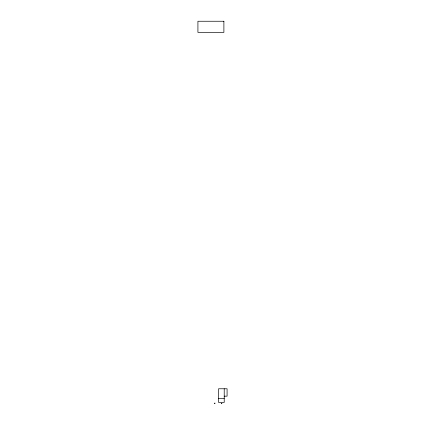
<?xml version="1.0" encoding="UTF-8"?>
<svg xmlns="http://www.w3.org/2000/svg" width="425" height="425" viewBox="0 0 425 425"><rect width="100%" height="100%" fill="white"/><g stroke="black" fill="none" stroke-linecap="round" stroke-linejoin="round"><path stroke-width="0.64" d="M221.489 403.213L221.68 403.75L221.898 403.229M224.219 396.164L227.077 396.164L227.077 388.769L218.551 388.769L218.556 402.401L224.219 402.401L224.219 388.769M218.551 398.395L224.219 398.395M214.519 403.283C215.178 404.324 215.209 402.252 214.519 403.283M223.89 21.25L197.923 21.25L197.923 32.38L223.89 32.38L223.89 21.25"/></g></svg>
